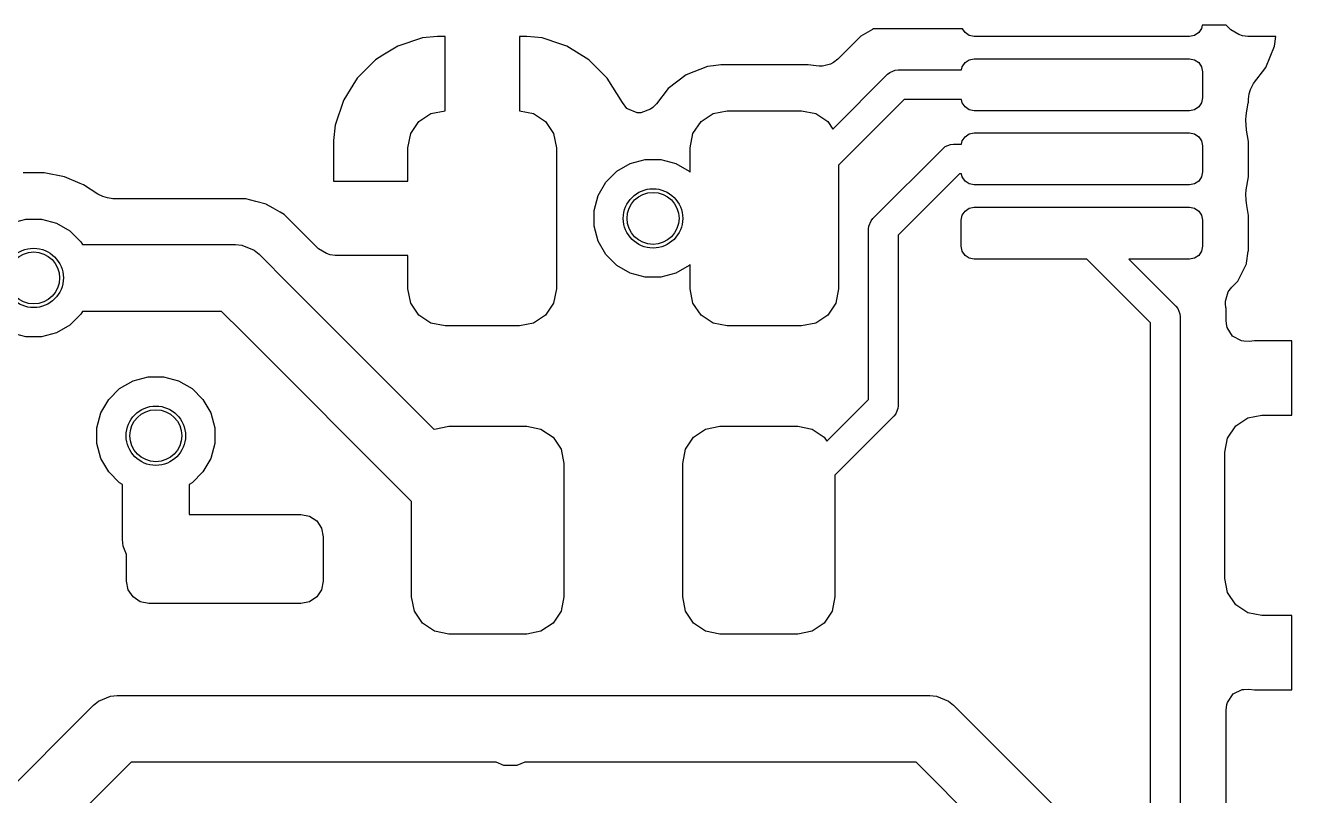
# Model space of a CAD drawing. Header units: inches. Extents: x 0.23 to 2.97, y 0.23 to 1.77.
# Drawn here: x 1.4124 to 1.748, y 1.1675 to 1.3718 of the extents above; entities that cross this region are included whole.
import ezdxf

# ---------------------------------------------------------------- set-up
doc = ezdxf.new("R2010")
doc.units = ezdxf.units.IN
doc.header["$MEASUREMENT"] = 0
doc.layers.add('BLACK', color=250, linetype='CONTINUOUS')

msp = doc.modelspace()

# ---------------------------------------------------------------- linework, layer by layer
at = {"layer": 'BLACK', "linetype": 'CONTINUOUS'}
for p, q in [((1.63694, 1.37072), (1.63383, 1.36892)), ((1.63718, 1.37086), (1.63694, 1.37072)), ((1.63694, 1.37072), (1.63694, 1.37072)), ((1.66077, 1.37086), (1.63718, 1.37086)), ((1.66144, 1.36986), (1.66077, 1.37086)), ((1.66256, 1.36911), (1.66144, 1.36986)), ((1.7234, 1.36986), (1.72228, 1.36911)), ((1.72415, 1.37098), (1.7234, 1.36986)), ((1.72431, 1.3718), (1.72415, 1.37098)), ((1.73071, 1.3718), (1.72431, 1.3718)), ((1.73072, 1.37179), (1.73071, 1.3718)), ((1.73194, 1.37057), (1.73072, 1.37179)), ((1.73402, 1.36934), (1.73194, 1.37057)), ((1.51106, 1.36626), (1.50714, 1.36385)), ((1.51761, 1.36844), (1.51106, 1.36626)), ((1.51106, 1.36626), (1.51106, 1.36626)), ((1.51106, 1.36626), (1.51106, 1.36626)), ((1.51106, 1.36626), (1.51106, 1.36626)), ((1.52165, 1.36885), (1.51761, 1.36844)), ((1.51761, 1.36844), (1.51761, 1.36844)), ((1.52166, 1.36885), (1.52165, 1.36885)), ((1.52165, 1.36885), (1.52165, 1.36885)), ((1.52362, 1.36885), (1.52166, 1.36885)), ((1.52362, 1.34916), (1.52362, 1.36885)), ((1.52362, 1.36885), (1.52362, 1.36885)), ((1.54528, 1.36885), (1.54331, 1.36885)), ((1.54331, 1.36885), (1.54331, 1.34916)), ((1.54932, 1.36844), (1.54528, 1.36885)), ((1.54528, 1.36885), (1.54528, 1.36885)), ((1.55429, 1.36679), (1.54932, 1.36844)), ((1.54932, 1.36844), (1.54932, 1.36844)), ((1.55587, 1.36626), (1.55429, 1.36679)), ((1.56175, 1.36264), (1.55587, 1.36626)), ((1.55587, 1.36626), (1.55587, 1.36626)), ((1.63383, 1.36892), (1.6277, 1.3628)), ((1.63383, 1.36892), (1.63383, 1.36892)), ((1.63383, 1.36892), (1.63383, 1.36892)), ((1.66388, 1.36885), (1.66256, 1.36911)), ((1.72096, 1.36885), (1.66388, 1.36885)), ((1.72228, 1.36911), (1.72096, 1.36885)), ((1.73501, 1.36905), (1.73402, 1.36934)), ((1.73639, 1.36885), (1.73501, 1.36905)), ((1.74384, 1.36885), (1.73639, 1.36885)), ((1.74117, 1.36063), (1.7435, 1.36626)), ((1.7435, 1.36626), (1.74384, 1.36885)), ((1.50714, 1.36385), (1.50518, 1.36264)), ((1.66256, 1.36268), (1.66388, 1.36294)), ((1.66388, 1.36294), (1.72096, 1.36294)), ((1.72096, 1.36294), (1.72228, 1.36268)), ((1.50518, 1.36264), (1.5003, 1.35776)), ((1.56663, 1.35776), (1.56175, 1.36264)), ((1.56175, 1.36264), (1.56175, 1.36264)), ((1.59317, 1.36088), (1.58755, 1.35867)), ((1.5948, 1.36108), (1.59317, 1.36088)), ((1.5967, 1.36131), (1.5948, 1.36108)), ((1.61983, 1.36131), (1.5967, 1.36131)), ((1.5967, 1.36131), (1.5967, 1.36131)), ((1.5967, 1.36131), (1.5967, 1.36131)), ((1.622, 1.36105), (1.61983, 1.36131)), ((1.61983, 1.36131), (1.61983, 1.36131)), ((1.62277, 1.36096), (1.622, 1.36105)), ((1.622, 1.36105), (1.622, 1.36105)), ((1.62358, 1.36093), (1.62277, 1.36096)), ((1.62367, 1.36093), (1.62358, 1.36093)), ((1.62578, 1.36152), (1.62367, 1.36093)), ((1.62659, 1.36197), (1.62578, 1.36152)), ((1.6277, 1.3628), (1.62659, 1.36197)), ((1.64151, 1.35933), (1.64229, 1.35965)), ((1.64229, 1.35965), (1.64293, 1.35991)), ((1.64293, 1.35991), (1.6437, 1.35999)), ((1.6437, 1.35999), (1.66053, 1.35999)), ((1.66053, 1.35999), (1.6607, 1.36082)), ((1.6607, 1.36082), (1.66144, 1.36193)), ((1.66144, 1.36193), (1.66256, 1.36268)), ((1.72228, 1.36268), (1.7234, 1.36193)), ((1.7234, 1.36193), (1.72415, 1.36082)), ((1.72415, 1.36082), (1.72441, 1.3595)), ((1.72441, 1.3595), (1.72441, 1.35261)), ((1.7379, 1.35637), (1.74117, 1.36063)), ((1.74117, 1.36063), (1.74117, 1.36063)), ((1.5003, 1.35776), (1.49918, 1.35594)), ((1.57061, 1.35131), (1.56663, 1.35776)), ((1.56663, 1.35776), (1.56663, 1.35776)), ((1.58755, 1.35867), (1.58273, 1.35502)), ((1.58755, 1.35867), (1.58755, 1.35867)), ((1.62639, 1.34431), (1.64092, 1.35884)), ((1.64092, 1.35884), (1.64151, 1.35933)), ((1.73709, 1.35477), (1.7379, 1.35637)), ((1.49918, 1.35594), (1.4968, 1.35207)), ((1.58273, 1.35501), (1.57966, 1.35097)), ((1.58273, 1.35502), (1.58273, 1.35501)), ((1.73656, 1.35226), (1.73675, 1.35363)), ((1.73675, 1.35363), (1.73709, 1.35477)), ((1.49668, 1.35188), (1.49451, 1.34533)), ((1.4968, 1.35207), (1.49668, 1.35188)), ((1.49668, 1.35188), (1.49668, 1.35188)), ((1.57068, 1.35135), (1.57061, 1.35131)), ((1.57184, 1.34975), (1.57068, 1.35135)), ((1.57201, 1.34962), (1.57184, 1.34975)), ((1.57457, 1.34861), (1.57201, 1.34962)), ((1.57805, 1.34953), (1.57547, 1.34859)), ((1.57867, 1.34999), (1.57805, 1.34953)), ((1.57966, 1.35097), (1.57867, 1.34999)), ((1.64533, 1.35212), (1.62795, 1.33474)), ((1.66053, 1.35212), (1.64533, 1.35212)), ((1.6607, 1.35129), (1.66053, 1.35212)), ((1.66144, 1.35017), (1.6607, 1.35129)), ((1.66256, 1.34943), (1.66144, 1.35017)), ((1.66388, 1.34916), (1.66256, 1.34943)), ((1.72228, 1.34943), (1.72096, 1.34916)), ((1.7234, 1.35017), (1.72228, 1.34943)), ((1.72415, 1.35129), (1.7234, 1.35017)), ((1.72441, 1.35261), (1.72415, 1.35129)), ((1.73609, 1.34847), (1.73654, 1.35129)), ((1.73654, 1.35129), (1.73655, 1.35136)), ((1.73655, 1.35136), (1.73655, 1.35138)), ((1.73655, 1.35138), (1.73656, 1.35138)), ((1.73656, 1.35138), (1.73656, 1.35226)), ((1.73656, 1.35138), (1.73656, 1.35138)), ((1.51453, 1.34309), (1.51666, 1.34628)), ((1.51666, 1.34628), (1.51986, 1.34841)), ((1.51986, 1.34841), (1.52362, 1.34916)), ((1.54331, 1.34916), (1.54707, 1.34841)), ((1.54707, 1.34841), (1.55027, 1.34628)), ((1.55027, 1.34628), (1.5524, 1.34309)), ((1.57472, 1.3486), (1.57457, 1.34861)), ((1.57547, 1.34859), (1.57472, 1.3486)), ((1.58933, 1.34309), (1.59147, 1.34628)), ((1.59147, 1.34628), (1.59466, 1.34841)), ((1.59466, 1.34841), (1.59843, 1.34916)), ((1.59843, 1.34916), (1.61811, 1.34916)), ((1.61811, 1.34916), (1.62188, 1.34841)), ((1.62188, 1.34841), (1.62507, 1.34628)), ((1.62507, 1.34628), (1.62639, 1.34431)), ((1.72096, 1.34916), (1.66388, 1.34916)), ((1.73591, 1.34679), (1.73597, 1.3477)), ((1.73596, 1.34518), (1.73591, 1.34679)), ((1.73597, 1.3477), (1.73609, 1.34847)), ((1.49451, 1.34533), (1.49409, 1.34129)), ((1.49451, 1.34533), (1.49451, 1.34533)), ((1.51378, 1.33932), (1.51453, 1.34309)), ((1.5524, 1.34309), (1.55315, 1.33932)), ((1.58858, 1.33932), (1.58933, 1.34309)), ((1.66144, 1.34225), (1.66256, 1.343)), ((1.66256, 1.343), (1.66388, 1.34326)), ((1.66388, 1.34326), (1.72096, 1.34326)), ((1.72096, 1.34326), (1.72228, 1.343)), ((1.72228, 1.343), (1.7234, 1.34225)), ((1.73596, 1.34503), (1.73596, 1.34518)), ((1.73602, 1.34441), (1.73596, 1.34503)), ((1.73609, 1.34399), (1.73602, 1.34441)), ((1.73656, 1.34104), (1.73609, 1.34399)), ((1.49409, 1.34129), (1.49409, 1.33046)), ((1.49409, 1.34129), (1.49409, 1.34129)), ((1.65561, 1.33915), (1.6562, 1.33964)), ((1.6562, 1.33964), (1.65762, 1.34023)), ((1.65762, 1.34023), (1.65839, 1.34031)), ((1.65839, 1.34031), (1.66053, 1.34031)), ((1.66053, 1.34031), (1.6607, 1.34113)), ((1.6607, 1.34113), (1.66144, 1.34225)), ((1.7234, 1.34225), (1.72415, 1.34113)), ((1.72415, 1.34113), (1.72441, 1.33981)), ((1.72441, 1.33981), (1.72441, 1.33292)), ((1.73656, 1.3317), (1.73656, 1.34104)), ((1.73656, 1.34104), (1.73656, 1.34104)), ((1.51378, 1.33046), (1.51378, 1.33932)), ((1.55315, 1.33932), (1.55315, 1.30192)), ((1.57271, 1.33517), (1.57668, 1.33623)), ((1.57668, 1.33623), (1.5808, 1.33623)), ((1.5808, 1.33623), (1.58477, 1.33517)), ((1.58858, 1.33286), (1.58858, 1.33932)), ((1.63702, 1.32056), (1.65561, 1.33915)), ((1.41731, 1.33272), (1.41182, 1.33272)), ((1.4227, 1.33164), (1.41731, 1.33272)), ((1.41731, 1.33272), (1.41731, 1.33272)), ((1.41731, 1.33272), (1.41731, 1.33272)), ((1.56625, 1.33021), (1.56915, 1.33311)), ((1.56915, 1.33311), (1.57271, 1.33517)), ((1.58477, 1.33517), (1.58833, 1.33311)), ((1.58833, 1.33311), (1.58858, 1.33286)), ((1.62795, 1.33474), (1.62795, 1.30192)), ((1.72441, 1.33292), (1.72415, 1.3316)), ((1.42693, 1.32989), (1.4227, 1.33164)), ((1.4227, 1.33164), (1.4227, 1.33164)), ((1.4227, 1.33164), (1.4227, 1.33164)), ((1.4227, 1.33164), (1.4227, 1.33164)), ((1.42778, 1.32954), (1.42693, 1.32989)), ((1.43156, 1.32702), (1.42778, 1.32954)), ((1.42778, 1.32954), (1.42778, 1.32954)), ((1.49409, 1.33046), (1.51378, 1.33046)), ((1.56419, 1.32665), (1.56625, 1.33021)), ((1.66002, 1.33243), (1.64374, 1.31615)), ((1.66053, 1.33243), (1.66002, 1.33243)), ((1.6607, 1.3316), (1.66053, 1.33243)), ((1.66144, 1.33049), (1.6607, 1.3316)), ((1.66256, 1.32974), (1.66144, 1.33049)), ((1.66388, 1.32948), (1.66256, 1.32974)), ((1.72096, 1.32948), (1.66388, 1.32948)), ((1.72228, 1.32974), (1.72096, 1.32948)), ((1.7234, 1.33049), (1.72228, 1.32974)), ((1.72415, 1.3316), (1.7234, 1.33049)), ((1.736, 1.32817), (1.73655, 1.33164)), ((1.73655, 1.33165), (1.73656, 1.3317)), ((1.73655, 1.33164), (1.73655, 1.33165)), ((1.73655, 1.33164), (1.73655, 1.33164)), ((1.43289, 1.32639), (1.43156, 1.32702)), ((1.43415, 1.32602), (1.43289, 1.32639)), ((1.43552, 1.32583), (1.43415, 1.32602)), ((1.56313, 1.32268), (1.56419, 1.32665)), ((1.73591, 1.32711), (1.73597, 1.32801)), ((1.73596, 1.32539), (1.73591, 1.32711)), ((1.73597, 1.32801), (1.736, 1.32817)), ((1.46492, 1.32583), (1.43552, 1.32583)), ((1.47083, 1.32583), (1.46492, 1.32583)), ((1.46492, 1.32583), (1.46492, 1.32583)), ((1.4735, 1.32511), (1.47083, 1.32583)), ((1.47083, 1.32583), (1.47083, 1.32583)), ((1.47617, 1.3244), (1.4735, 1.32511)), ((1.4762, 1.32438), (1.47617, 1.3244)), ((1.4763, 1.32432), (1.4762, 1.32438)), ((1.47805, 1.32331), (1.4763, 1.32432)), ((1.47988, 1.32225), (1.47805, 1.32331)), ((1.47805, 1.32331), (1.47805, 1.32331)), ((1.56313, 1.31856), (1.56313, 1.32268)), ((1.6607, 1.32145), (1.66144, 1.32256)), ((1.66144, 1.32256), (1.66256, 1.32331)), ((1.66256, 1.32331), (1.66388, 1.32357)), ((1.66388, 1.32357), (1.72096, 1.32357)), ((1.72096, 1.32357), (1.72228, 1.32331)), ((1.72228, 1.32331), (1.7234, 1.32256)), ((1.7234, 1.32256), (1.72415, 1.32145)), ((1.73596, 1.32535), (1.73596, 1.32539)), ((1.73602, 1.32472), (1.73596, 1.32535)), ((1.73613, 1.32404), (1.73602, 1.32472)), ((1.73656, 1.32136), (1.73613, 1.32404)), ((1.40854, 1.31937), (1.41251, 1.32044)), ((1.41251, 1.32044), (1.41662, 1.32044)), ((1.41662, 1.32044), (1.42059, 1.31937)), ((1.42059, 1.31937), (1.42415, 1.31732)), ((1.48096, 1.32163), (1.47988, 1.32225)), ((1.47988, 1.32225), (1.47988, 1.32225)), ((1.48532, 1.31727), (1.48096, 1.32163)), ((1.48096, 1.32163), (1.48096, 1.32163)), ((1.63594, 1.31855), (1.63653, 1.31997)), ((1.63653, 1.31997), (1.63702, 1.32056)), ((1.66043, 1.32013), (1.6607, 1.32145)), ((1.66043, 1.31324), (1.66043, 1.32013)), ((1.72415, 1.32145), (1.72441, 1.32013)), ((1.72441, 1.32013), (1.72441, 1.31324)), ((1.73656, 1.32135), (1.73656, 1.32136)), ((1.73656, 1.31201), (1.73656, 1.32135)), ((1.42415, 1.31732), (1.42706, 1.31441)), ((1.49009, 1.3125), (1.48532, 1.31727)), ((1.48532, 1.31727), (1.48532, 1.31727)), ((1.56419, 1.31459), (1.56313, 1.31856)), ((1.63587, 1.31778), (1.63594, 1.31855)), ((1.63587, 1.27259), (1.63587, 1.31778)), ((1.64374, 1.31615), (1.64374, 1.27095)), ((1.42706, 1.31441), (1.42748, 1.31368)), ((1.42748, 1.31368), (1.46806, 1.31368)), ((1.46806, 1.31368), (1.46979, 1.31351)), ((1.46979, 1.31351), (1.46979, 1.31351)), ((1.46979, 1.31351), (1.47298, 1.31219)), ((1.49217, 1.31127), (1.49009, 1.3125)), ((1.56625, 1.31103), (1.56419, 1.31459)), ((1.6607, 1.31192), (1.66043, 1.31324)), ((1.72441, 1.31324), (1.72415, 1.31192)), ((1.47298, 1.31219), (1.47432, 1.31109)), ((1.47432, 1.31109), (1.4824, 1.30302)), ((1.49316, 1.31098), (1.49217, 1.31127)), ((1.49453, 1.31078), (1.49316, 1.31098)), ((1.51378, 1.31078), (1.49453, 1.31078)), ((1.51378, 1.30192), (1.51378, 1.31078)), ((1.56915, 1.30813), (1.56625, 1.31103)), ((1.66144, 1.3108), (1.6607, 1.31192)), ((1.66256, 1.31006), (1.66144, 1.3108)), ((1.66388, 1.30979), (1.66256, 1.31006)), ((1.69374, 1.30979), (1.66388, 1.30979)), ((1.71063, 1.29291), (1.69374, 1.30979)), ((1.72096, 1.30979), (1.70488, 1.30979)), ((1.70488, 1.30979), (1.71735, 1.29732)), ((1.72228, 1.31006), (1.72096, 1.30979)), ((1.7234, 1.3108), (1.72228, 1.31006)), ((1.72415, 1.31192), (1.7234, 1.3108)), ((1.73604, 1.30874), (1.73654, 1.31191)), ((1.73654, 1.31191), (1.73655, 1.31199)), ((1.73655, 1.31199), (1.73656, 1.31201)), ((1.73656, 1.31201), (1.73656, 1.31201)), ((1.57271, 1.30607), (1.56915, 1.30813)), ((1.57668, 1.30501), (1.57271, 1.30607)), ((1.58477, 1.30607), (1.5808, 1.30501)), ((1.58833, 1.30813), (1.58477, 1.30607)), ((1.58858, 1.30838), (1.58833, 1.30813)), ((1.58858, 1.30192), (1.58858, 1.30838)), ((1.73373, 1.30396), (1.73598, 1.30836)), ((1.73598, 1.30836), (1.73599, 1.30839)), ((1.73598, 1.30836), (1.73598, 1.30836)), ((1.73598, 1.30836), (1.73598, 1.30836)), ((1.73598, 1.30836), (1.73598, 1.30836)), ((1.73599, 1.30839), (1.73602, 1.30855)), ((1.73602, 1.30855), (1.73604, 1.30874)), ((1.73602, 1.30855), (1.73602, 1.30855)), ((1.4824, 1.30302), (1.52073, 1.26468)), ((1.5808, 1.30501), (1.57668, 1.30501)), ((1.73216, 1.30239), (1.73373, 1.30396)), ((1.51453, 1.29815), (1.51378, 1.30192)), ((1.55315, 1.30192), (1.5524, 1.29815)), ((1.58933, 1.29815), (1.58858, 1.30192)), ((1.62795, 1.30192), (1.6272, 1.29815)), ((1.73052, 1.2987), (1.73123, 1.30113)), ((1.73123, 1.30113), (1.73145, 1.30148)), ((1.73145, 1.30148), (1.73216, 1.30239)), ((1.42748, 1.29596), (1.42706, 1.29524)), ((1.46439, 1.29596), (1.42748, 1.29596)), ((1.46987, 1.29049), (1.46439, 1.29596)), ((1.51666, 1.29496), (1.51453, 1.29815)), ((1.5524, 1.29815), (1.55027, 1.29496)), ((1.59147, 1.29496), (1.58933, 1.29815)), ((1.6272, 1.29815), (1.62507, 1.29496)), ((1.71735, 1.29732), (1.71784, 1.29672)), ((1.71784, 1.29672), (1.71843, 1.29531)), ((1.7305, 1.29796), (1.73052, 1.2987)), ((1.73062, 1.29695), (1.7305, 1.29796)), ((1.73064, 1.29671), (1.73061, 1.29695)), ((1.73061, 1.29695), (1.73062, 1.29695)), ((1.73065, 1.29666), (1.73064, 1.29671)), ((1.73065, 1.29665), (1.73065, 1.29666)), ((1.73065, 1.29343), (1.73065, 1.29665)), ((1.42706, 1.29524), (1.42415, 1.29233)), ((1.51986, 1.29283), (1.51666, 1.29496)), ((1.52362, 1.29208), (1.51986, 1.29283)), ((1.54707, 1.29283), (1.54331, 1.29208)), ((1.55027, 1.29496), (1.54707, 1.29283)), ((1.59466, 1.29283), (1.59147, 1.29496)), ((1.59843, 1.29208), (1.59466, 1.29283)), ((1.62188, 1.29283), (1.61811, 1.29208)), ((1.62507, 1.29496), (1.62188, 1.29283)), ((1.71063, 1.08834), (1.71063, 1.29291)), ((1.71843, 1.29531), (1.7185, 1.29454)), ((1.7185, 1.29454), (1.7185, 1.09336)), ((1.73082, 1.29215), (1.73065, 1.29343)), ((1.41251, 1.28921), (1.40854, 1.29027)), ((1.41662, 1.28921), (1.41251, 1.28921)), ((1.42059, 1.29027), (1.41662, 1.28921)), ((1.42415, 1.29233), (1.42059, 1.29027)), ((1.51476, 1.24559), (1.46987, 1.29049)), ((1.54331, 1.29208), (1.52362, 1.29208)), ((1.61811, 1.29208), (1.59843, 1.29208)), ((1.73095, 1.29167), (1.73082, 1.29215)), ((1.73231, 1.2894), (1.73095, 1.29167)), ((1.73477, 1.28815), (1.73231, 1.2894)), ((1.73534, 1.28805), (1.73477, 1.28815)), ((1.73673, 1.28799), (1.73534, 1.28805)), ((1.73819, 1.28814), (1.73673, 1.28799)), ((1.74803, 1.28814), (1.73819, 1.28814)), ((1.73819, 1.28814), (1.73819, 1.28814)), ((1.74803, 1.26845), (1.74803, 1.28814)), ((1.43736, 1.27549), (1.44092, 1.27754)), ((1.44092, 1.27754), (1.44489, 1.27861)), ((1.44489, 1.27861), (1.449, 1.27861)), ((1.449, 1.27861), (1.45298, 1.27754)), ((1.45298, 1.27754), (1.45654, 1.27549)), ((1.4324, 1.26902), (1.43446, 1.27258)), ((1.43446, 1.27258), (1.43736, 1.27549)), ((1.45654, 1.27549), (1.45944, 1.27258)), ((1.45944, 1.27258), (1.4615, 1.26902)), ((1.62481, 1.26153), (1.63587, 1.27259)), ((1.43134, 1.26505), (1.4324, 1.26902)), ((1.4615, 1.26902), (1.46256, 1.26505)), ((1.64318, 1.26902), (1.64308, 1.26877)), ((1.64366, 1.27019), (1.64318, 1.26902)), ((1.64374, 1.27095), (1.64366, 1.27019)), ((1.52084, 1.26475), (1.52461, 1.2655)), ((1.52461, 1.2655), (1.54528, 1.2655)), ((1.54528, 1.2655), (1.54904, 1.26475)), ((1.59269, 1.26475), (1.59646, 1.2655)), ((1.59646, 1.2655), (1.61713, 1.2655)), ((1.61713, 1.2655), (1.62089, 1.26475)), ((1.64259, 1.26817), (1.62697, 1.25255)), ((1.64308, 1.26877), (1.64259, 1.26817)), ((1.73106, 1.26238), (1.7332, 1.26557)), ((1.7332, 1.26557), (1.73639, 1.26771)), ((1.73639, 1.26771), (1.74016, 1.26845)), ((1.74016, 1.26845), (1.74803, 1.26845)), ((1.43134, 1.26094), (1.43134, 1.26505)), ((1.46256, 1.26505), (1.46256, 1.26094)), ((1.52073, 1.26468), (1.52084, 1.26475)), ((1.54904, 1.26475), (1.55224, 1.26262)), ((1.55224, 1.26262), (1.55437, 1.25943)), ((1.58736, 1.25943), (1.5895, 1.26262)), ((1.5895, 1.26262), (1.59269, 1.26475)), ((1.62089, 1.26475), (1.62409, 1.26262)), ((1.62409, 1.26262), (1.62481, 1.26153)), ((1.73031, 1.25861), (1.73106, 1.26238)), ((1.4324, 1.25697), (1.43134, 1.26094)), ((1.46256, 1.26094), (1.4615, 1.25697)), ((1.55437, 1.25943), (1.55512, 1.25566)), ((1.58661, 1.25566), (1.58736, 1.25943)), ((1.43446, 1.25341), (1.4324, 1.25697)), ((1.4615, 1.25697), (1.45944, 1.25341)), ((1.55512, 1.25566), (1.55512, 1.22023)), ((1.58661, 1.22023), (1.58661, 1.25566)), ((1.73031, 1.22515), (1.73031, 1.25861)), ((1.43736, 1.2505), (1.43446, 1.25341)), ((1.45944, 1.25341), (1.45654, 1.2505)), ((1.62697, 1.25255), (1.62697, 1.22023)), ((1.43809, 1.25008), (1.43736, 1.2505)), ((1.43809, 1.23543), (1.43809, 1.25008)), ((1.45654, 1.2505), (1.45581, 1.25008)), ((1.45581, 1.25008), (1.45581, 1.24213)), ((1.51476, 1.22023), (1.51476, 1.24559)), ((1.45581, 1.24213), (1.48543, 1.24213)), ((1.48543, 1.24213), (1.48769, 1.24168)), ((1.48769, 1.24168), (1.48961, 1.2404)), ((1.48961, 1.2404), (1.49089, 1.23848)), ((1.43826, 1.2337), (1.43809, 1.23543)), ((1.49089, 1.23848), (1.49134, 1.23622)), ((1.49134, 1.23622), (1.49134, 1.22441)), ((1.43917, 1.2315), (1.43826, 1.2337)), ((1.43826, 1.2337), (1.43826, 1.2337)), ((1.43917, 1.22441), (1.43917, 1.2315)), ((1.43962, 1.22215), (1.43917, 1.22441)), ((1.4409, 1.22023), (1.43962, 1.22215)), ((1.49089, 1.22215), (1.48961, 1.22023)), ((1.49134, 1.22441), (1.49089, 1.22215)), ((1.73106, 1.22138), (1.73031, 1.22515)), ((1.44282, 1.21895), (1.4409, 1.22023)), ((1.44508, 1.2185), (1.44282, 1.21895)), ((1.48543, 1.2185), (1.44508, 1.2185)), ((1.48769, 1.21895), (1.48543, 1.2185)), ((1.48961, 1.22023), (1.48769, 1.21895)), ((1.51551, 1.21646), (1.51476, 1.22023)), ((1.55512, 1.22023), (1.55437, 1.21646)), ((1.58736, 1.21646), (1.58661, 1.22023)), ((1.62697, 1.22023), (1.62622, 1.21646)), ((1.7332, 1.21819), (1.73106, 1.22138)), ((1.51765, 1.21327), (1.51551, 1.21646)), ((1.55437, 1.21646), (1.55224, 1.21327)), ((1.5895, 1.21327), (1.58736, 1.21646)), ((1.62622, 1.21646), (1.62409, 1.21327)), ((1.73639, 1.21605), (1.7332, 1.21819)), ((1.74016, 1.21531), (1.73639, 1.21605)), ((1.74803, 1.21531), (1.74016, 1.21531)), ((1.74803, 1.19562), (1.74803, 1.21531)), ((1.52084, 1.21113), (1.51765, 1.21327)), ((1.55224, 1.21327), (1.54904, 1.21113)), ((1.59269, 1.21113), (1.5895, 1.21327)), ((1.62409, 1.21327), (1.62089, 1.21113)), ((1.52461, 1.21038), (1.52084, 1.21113)), ((1.54528, 1.21038), (1.52461, 1.21038)), ((1.54904, 1.21113), (1.54528, 1.21038)), ((1.59646, 1.21038), (1.59269, 1.21113)), ((1.61713, 1.21038), (1.59646, 1.21038)), ((1.62089, 1.21113), (1.61713, 1.21038)), ((1.7325, 1.19453), (1.7349, 1.19566)), ((1.7349, 1.19566), (1.73539, 1.19574)), ((1.73539, 1.19574), (1.73668, 1.19577)), ((1.73668, 1.19577), (1.73819, 1.19562)), ((1.73819, 1.19562), (1.74803, 1.19562)), ((1.74803, 1.19562), (1.74803, 1.19562)), ((1.43044, 1.19154), (1.43178, 1.19264)), ((1.43178, 1.19264), (1.43497, 1.19396)), ((1.43178, 1.19264), (1.43178, 1.19264)), ((1.43497, 1.19396), (1.4367, 1.19413)), ((1.4367, 1.19413), (1.55118, 1.19413)), ((1.55118, 1.19413), (1.65213, 1.19413)), ((1.65213, 1.19413), (1.65385, 1.19396)), ((1.65385, 1.19396), (1.65385, 1.19396)), ((1.65385, 1.19396), (1.65705, 1.19264)), ((1.65705, 1.19264), (1.65839, 1.19154)), ((1.73065, 1.19028), (1.73085, 1.19166)), ((1.73085, 1.19166), (1.73088, 1.19176)), ((1.73088, 1.19176), (1.73101, 1.19221)), ((1.73101, 1.19221), (1.7325, 1.19453)), ((1.40327, 1.16437), (1.43044, 1.19154)), ((1.65839, 1.19154), (1.68741, 1.16252)), ((1.73065, 1.11774), (1.73065, 1.19028)), ((1.44037, 1.17642), (1.4132, 1.14925)), ((1.53716, 1.17642), (1.44037, 1.17642)), ((1.53922, 1.17556), (1.53716, 1.17642)), ((1.54267, 1.17556), (1.53922, 1.17556)), ((1.54473, 1.17642), (1.54267, 1.17556)), ((1.55118, 1.17642), (1.54473, 1.17642)), ((1.64846, 1.17642), (1.55118, 1.17642)), ((1.67228, 1.15259), (1.64846, 1.17642))]:
    msp.add_line(p, q, dxfattribs=at)
at = {"layer": 'BLACK'}
for centre in [(1.57874, 1.32062), (1.41457, 1.30482), (1.44695, 1.26299)]:
    msp.add_circle(centre, 0.00787, dxfattribs=at)
at = {"layer": 'WHITE'}
for centre in [(1.57874, 1.32062), (1.41457, 1.30482), (1.44695, 1.26299)]:
    msp.add_circle(centre, 0.00689, dxfattribs=at)

doc.saveas('drawing.dxf')
